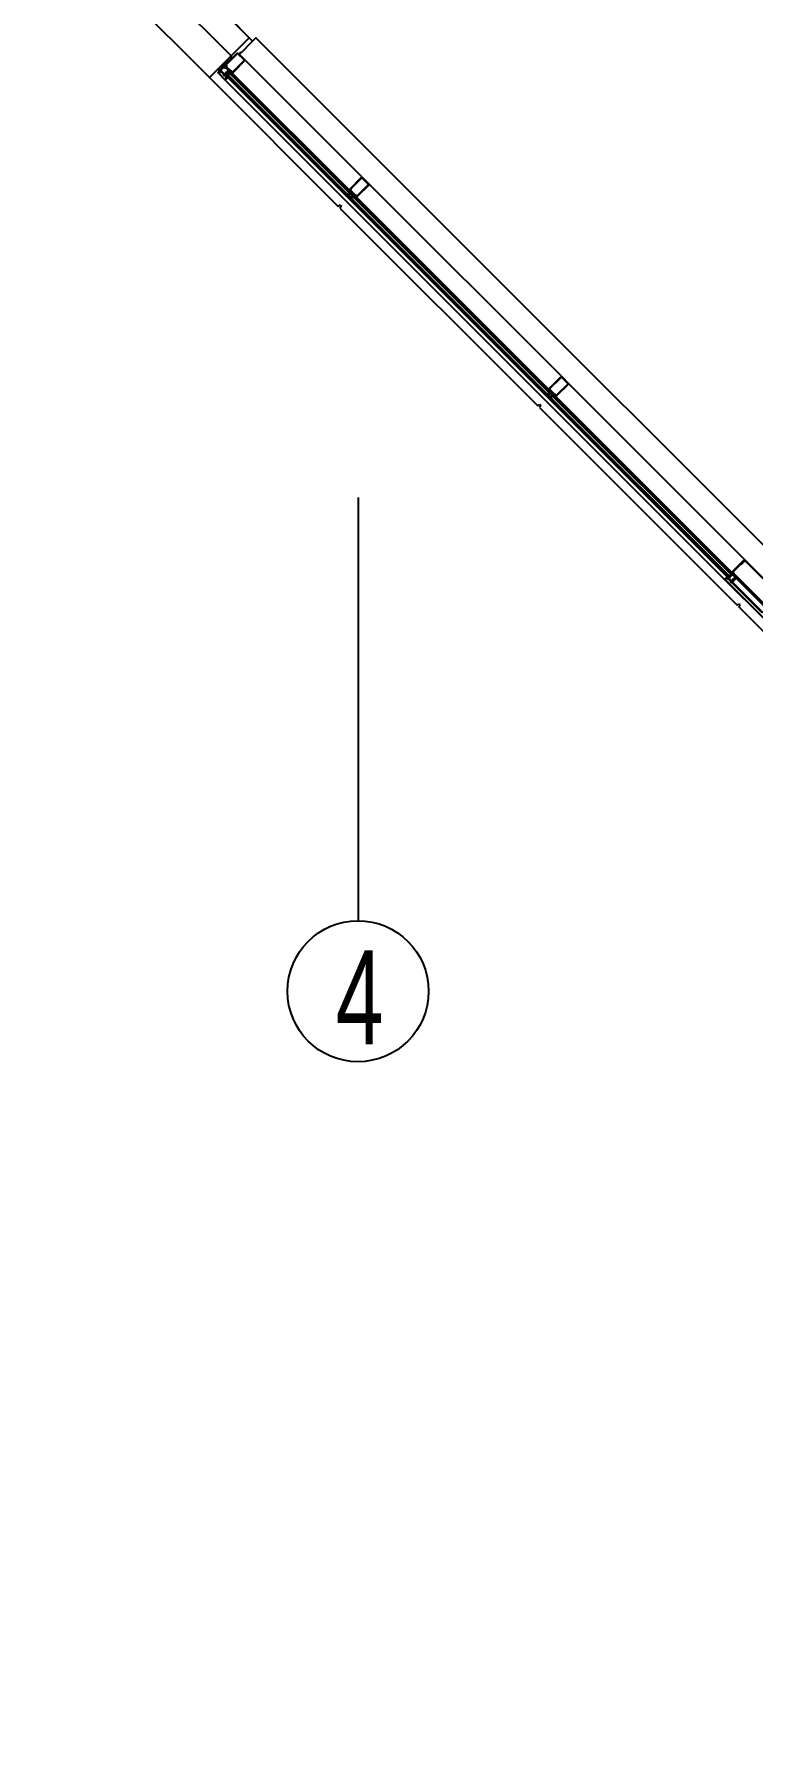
# Model space of a CAD drawing. Header units: inches. Extents: x -71 to 4528, y -885 to 4524.
# Drawn here: x 351.1 to 504, y 3.9 to 367.9 of the extents above; entities that cross this region are included whole.
import ezdxf

# ---------------------------------------------------------------- set-up
doc = ezdxf.new("R2010")
doc.units = ezdxf.units.IN
doc.header["$LTSCALE"] = 96
doc.header["$MEASUREMENT"] = 0
for name, color, linetype in [('A-Anno-Bldg', 7, 'Continuous'), ('A-Glaz-Exst', 53, 'Continuous'), ('A-Wall-Bldg', 235, 'Continuous')]:
    doc.layers.add(name, color=color, linetype=linetype)
doc.layers.add('Viewport', color=14, linetype='Continuous', plot=False)
doc.styles.add('XFINE_1-8', font='ARIALN.TTF', dxfattribs={"width": 0.8, "height": 10})

msp = doc.modelspace()

# ---------------------------------------------------------------- linework, layer by layer
at = {"layer": 'A-Anno-Bldg'}
msp.add_lwpolyline([(420, 269.31), (420, 179.29)], dxfattribs=at)
msp.add_circle((420, 164.29), 15, dxfattribs=at)
at = {"layer": 'A-Glaz-Exst'}
for p, q in [((394.32, 363.9), (394.4, 363.99)), ((394.4, 363.99), (396, 362.4)), ((390.5, 360.71), (390.49, 360.68)), ((390.49, 360.68), (390.49, 360.66)), ((390.49, 360.66), (390.49, 360.63)), ((390.49, 360.63), (390.49, 360.61)), ((390.49, 360.61), (390.5, 360.58)), ((390.51, 360.73), (390.5, 360.71)), ((390.5, 360.58), (390.5, 360.56)), ((390.5, 360.56), (390.51, 360.54)), ((390.52, 360.76), (390.51, 360.73)), ((390.51, 360.54), (390.52, 360.52)), ((390.53, 360.79), (390.52, 360.76)), ((390.52, 360.52), (390.53, 360.5)), ((390.54, 360.81), (390.53, 360.79)), ((390.53, 360.5), (390.55, 360.49)), ((390.56, 360.83), (390.54, 360.81)), ((390.55, 360.49), (390.56, 360.47)), ((390.57, 360.86), (390.56, 360.83)), ((390.56, 360.47), (390.58, 360.46)), ((390.59, 360.88), (390.57, 360.86)), ((390.58, 360.46), (390.6, 360.45)), ((390.61, 360.9), (390.59, 360.88)), ((390.6, 360.45), (390.62, 360.44)), ((390.63, 360.92), (390.61, 360.9)), ((390.62, 360.44), (390.65, 360.43)), ((390.66, 360.94), (390.63, 360.92)), ((390.65, 360.43), (390.67, 360.43)), ((390.68, 360.96), (390.66, 360.94)), ((390.67, 360.43), (390.69, 360.43)), ((390.7, 360.97), (390.68, 360.96)), ((390.69, 360.28), (391.53, 361.12)), ((390.69, 360.43), (390.72, 360.43)), ((390.73, 360.99), (390.7, 360.97)), ((390.72, 360.43), (390.74, 360.43)), ((390.75, 361), (390.73, 360.99)), ((390.74, 360.43), (390.77, 360.44)), ((390.78, 361.01), (390.75, 361)), ((390.77, 360.44), (390.8, 360.44)), ((390.81, 361.02), (390.78, 361.01)), ((390.8, 360.44), (390.82, 360.45)), ((390.8, 360.17), (390.95, 360.42)), ((390.83, 361.02), (390.81, 361.02)), ((390.82, 360.45), (390.85, 360.46)), ((390.86, 361.02), (390.83, 361.02)), ((392.27, 362.56), (390.85, 361.14)), ((390.85, 361.14), (392.62, 362.2)), ((390.85, 361.14), (391.2, 360.79)), ((390.85, 360.46), (390.87, 360.48)), ((390.88, 361.02), (390.86, 361.02)), ((390.87, 360.48), (390.9, 360.49)), ((390.91, 361.02), (390.88, 361.02)), ((390.9, 360.49), (390.92, 360.51)), ((390.93, 361.02), (390.91, 361.02)), ((390.92, 360.51), (390.94, 360.53)), ((390.95, 361.01), (390.93, 361.02)), ((390.94, 360.53), (390.96, 360.55)), ((390.97, 361), (390.95, 361.01)), ((390.95, 360.42), (391.49, 360.96)), ((390.96, 360.55), (390.98, 360.57)), ((390.99, 360.99), (390.97, 361)), ((390.98, 360.57), (391, 360.59)), ((391.01, 360.98), (390.99, 360.99)), ((391, 360.59), (391.02, 360.62)), ((391.03, 360.97), (391.01, 360.98)), ((391.02, 360.62), (391.04, 360.64)), ((391.04, 360.95), (391.03, 360.97)), ((391.05, 360.93), (391.04, 360.95)), ((391.04, 360.64), (391.05, 360.67)), ((391.06, 360.91), (391.05, 360.93)), ((391.05, 360.67), (391.06, 360.69)), ((391.07, 360.89), (391.06, 360.91)), ((391.06, 360.69), (391.07, 360.72)), ((391.08, 360.87), (391.07, 360.89)), ((391.07, 360.72), (391.08, 360.75)), ((391.08, 360.85), (391.08, 360.87)), ((391.09, 360.82), (391.08, 360.85)), ((391.08, 360.8), (391.09, 360.82)), ((391.08, 360.77), (391.08, 360.8)), ((391.08, 360.75), (391.08, 360.77)), ((391.49, 360.96), (391.51, 360.95)), ((391.49, 360.88), (391.64, 360.72)), ((391.65, 361), (391.53, 361.12)), ((391.55, 361.1), (391.68, 361.23)), ((391.64, 361.01), (391.55, 361.1)), ((391.67, 360.78), (391.55, 360.9)), ((391.62, 360.86), (391.58, 360.96)), ((391.58, 360.96), (391.6, 360.96)), ((391.6, 360.96), (391.63, 360.91)), ((391.71, 360.83), (391.62, 360.86)), ((391.63, 360.91), (391.64, 360.92)), ((391.66, 361.25), (391.83, 361.41)), ((391.68, 361.24), (391.66, 361.25)), ((391.68, 360.88), (391.67, 360.87)), ((391.67, 360.87), (391.72, 360.84)), ((391.72, 361.24), (391.68, 361.24)), ((391.68, 361.23), (392.08, 360.83)), ((391.72, 360.84), (391.71, 360.83)), ((391.72, 361.19), (391.72, 361.24)), ((391.73, 361.18), (391.72, 361.19)), ((391.77, 361.18), (391.73, 361.18)), ((391.75, 360.76), (391.77, 360.79)), ((391.77, 361.14), (391.77, 361.18)), ((391.78, 361.13), (391.77, 361.14)), ((391.86, 360.79), (391.77, 360.88)), ((391.89, 360.76), (391.77, 360.88)), ((391.77, 360.79), (391.82, 360.74)), ((394.32, 363.9), (391.83, 361.41)), ((391.83, 361.41), (392.06, 361.18)), ((391.83, 361.41), (391.94, 361.3)), ((391.94, 361.17), (391.88, 361.23)), ((392.08, 360.83), (391.89, 360.76)), ((391.91, 361.01), (391.9, 361.01)), ((391.95, 361.01), (391.91, 361.01)), ((391.94, 361.39), (394.38, 363.84)), ((392, 361.12), (391.94, 361.17)), ((391.95, 360.96), (391.95, 361.01)), ((391.96, 360.95), (391.95, 360.96)), ((392.01, 360.95), (391.96, 360.95)), ((392.01, 360.91), (392.01, 360.95)), ((392.02, 360.9), (392.01, 360.91)), ((392.51, 360.4), (392.02, 360.9)), ((392.04, 361.01), (393.01, 360.03)), ((392.25, 360.14), (392.51, 360.4)), ((392.62, 362.2), (392.27, 362.56)), ((392.39, 362.58), (392.38, 362.55)), ((392.38, 362.55), (392.38, 362.53)), ((392.38, 362.53), (392.39, 362.5)), ((392.4, 362.63), (392.39, 362.6)), ((392.39, 362.6), (392.39, 362.58)), ((392.39, 362.5), (392.39, 362.48)), ((392.39, 362.48), (392.4, 362.46)), ((392.41, 362.65), (392.4, 362.63)), ((392.4, 362.46), (392.4, 362.43)), ((392.4, 362.43), (392.41, 362.42)), ((392.42, 362.68), (392.41, 362.65)), ((392.41, 362.42), (392.43, 362.4)), ((392.43, 362.71), (392.42, 362.68)), ((392.45, 362.73), (392.43, 362.71)), ((392.43, 362.4), (392.44, 362.38)), ((392.44, 362.38), (392.46, 362.37)), ((392.47, 362.75), (392.45, 362.73)), ((392.46, 362.37), (392.48, 362.35)), ((392.48, 362.78), (392.47, 362.75)), ((392.5, 362.8), (392.48, 362.78)), ((392.48, 362.35), (392.5, 362.34)), ((392.53, 362.82), (392.5, 362.8)), ((392.5, 362.34), (392.52, 362.33)), ((392.52, 362.33), (392.54, 362.33)), ((392.55, 362.84), (392.53, 362.82)), ((392.54, 362.33), (392.56, 362.32)), ((392.57, 362.85), (392.55, 362.84)), ((392.56, 362.32), (392.59, 362.32)), ((392.6, 362.87), (392.57, 362.85)), ((392.59, 362.32), (392.61, 362.32)), ((392.62, 362.88), (392.6, 362.87)), ((392.61, 362.32), (392.64, 362.33)), ((392.65, 362.89), (392.62, 362.88)), ((392.64, 362.33), (392.66, 362.33)), ((392.67, 362.9), (392.65, 362.89)), ((392.66, 362.33), (392.69, 362.34)), ((392.7, 362.91), (392.67, 362.9)), ((392.69, 362.34), (392.72, 362.35)), ((392.73, 362.92), (392.7, 362.91)), ((392.72, 362.35), (392.74, 362.36)), ((392.75, 362.92), (392.73, 362.92)), ((392.74, 362.36), (392.77, 362.37)), ((392.78, 362.92), (392.75, 362.92)), ((392.77, 362.37), (392.79, 362.39)), ((392.8, 362.92), (392.78, 362.92)), ((392.79, 362.39), (392.81, 362.41)), ((392.82, 362.91), (392.8, 362.92)), ((392.81, 362.41), (392.84, 362.42)), ((392.85, 362.91), (392.82, 362.91)), ((392.84, 362.42), (392.86, 362.44)), ((392.87, 362.9), (392.85, 362.91)), ((392.86, 362.44), (392.88, 362.46)), ((392.89, 362.89), (392.87, 362.9)), ((392.88, 362.46), (392.9, 362.49)), ((392.9, 362.88), (392.89, 362.89)), ((392.92, 362.86), (392.9, 362.88)), ((392.9, 362.49), (392.91, 362.51)), ((392.91, 362.51), (392.93, 362.54)), ((392.94, 362.84), (392.92, 362.86)), ((392.93, 362.54), (392.94, 362.56)), ((392.95, 362.83), (392.94, 362.84)), ((392.94, 362.56), (392.95, 362.59)), ((392.96, 362.81), (392.95, 362.83)), ((392.95, 362.59), (392.96, 362.61)), ((392.97, 362.79), (392.96, 362.81)), ((392.96, 362.61), (392.97, 362.64)), ((392.97, 362.76), (392.97, 362.79)), ((392.98, 362.74), (392.97, 362.76)), ((392.97, 362.64), (392.98, 362.67)), ((392.98, 362.72), (392.98, 362.74)), ((392.98, 362.69), (392.98, 362.72)), ((392.98, 362.67), (392.98, 362.69)), ((396, 362.4), (393.26, 359.66)), ((393.4, 359.93), (395.84, 362.38)), ((395.84, 362.38), (394.32, 363.9)), ((394.38, 363.84), (394.32, 363.9)), ((420.83, 337.56), (396, 362.4)), ((388.39, 358.69), (415.79, 331.29)), ((390.16, 359.75), (390.69, 360.28)), ((391.75, 358.16), (390.16, 359.75)), ((390.35, 359.87), (390.24, 359.75)), ((390.24, 359.75), (391.76, 358.24)), ((390.42, 359.79), (390.35, 359.87)), ((390.54, 360.05), (390.39, 359.9)), ((390.39, 359.9), (390.46, 359.83)), ((390.54, 360.05), (390.48, 359.83)), ((390.48, 359.83), (390.52, 359.79)), ((390.52, 359.79), (390.76, 360.03)), ((390.58, 360.03), (390.54, 360.05)), ((390.58, 360.03), (390.54, 360.05)), ((390.71, 360.26), (390.58, 360.03)), ((390.71, 360.25), (390.58, 360.03)), ((390.69, 360.28), (390.71, 360.26)), ((390.69, 360.28), (390.71, 360.25)), ((390.76, 360.03), (391.19, 359.6)), ((391.28, 359.69), (390.8, 360.17)), ((391.19, 359.6), (391.24, 359.6)), ((391.24, 359.6), (391.24, 359.55)), ((391.24, 359.55), (391.56, 359.23)), ((391.65, 359.32), (391.33, 359.64)), ((391.36, 359.23), (391.43, 359.3)), ((391.6, 358.98), (391.36, 359.23)), ((391.41, 359.33), (391.44, 359.35)), ((391.7, 359.04), (391.41, 359.33)), ((391.42, 359.17), (391.49, 359.24)), ((391.44, 359.35), (391.73, 359.06)), ((391.53, 359.43), (391.61, 359.51)), ((391.64, 359.33), (391.53, 359.43)), ((391.54, 359.04), (391.62, 359.12)), ((391.56, 359.23), (391.6, 359.23)), ((391.6, 359.49), (392.07, 359.96)), ((391.62, 359.48), (391.6, 359.49)), ((391.6, 359.23), (391.6, 359.19)), ((391.6, 359.19), (391.87, 358.93)), ((391.68, 359.06), (391.6, 358.98)), ((391.62, 359.47), (391.63, 359.47)), ((392.05, 358.92), (391.69, 359.28)), ((391.81, 359.16), (391.7, 359.27)), ((391.73, 359.06), (391.7, 359.04)), ((391.98, 359.7), (391.75, 359.48)), ((392.28, 358.69), (391.75, 358.16)), ((391.75, 358.16), (497.99, 251.92)), ((391.76, 359.47), (391.78, 359.49)), ((391.76, 358.24), (391.87, 358.34)), ((391.78, 359.51), (391.79, 359.52)), ((391.79, 359.52), (391.9, 359.54)), ((391.87, 358.34), (391.8, 358.42)), ((391.88, 359.24), (391.81, 359.16)), ((391.83, 358.52), (391.81, 358.5)), ((391.81, 358.5), (391.85, 358.46)), ((391.82, 358.77), (391.93, 358.66)), ((391.92, 358.57), (391.83, 358.52)), ((391.84, 359.2), (392.72, 360.08)), ((392.85, 359.96), (391.84, 359.2)), ((391.86, 359.4), (391.84, 359.38)), ((391.84, 359.25), (391.85, 359.25)), ((391.96, 359.07), (391.84, 359.2)), ((391.84, 358.45), (391.91, 358.38)), ((391.85, 359.38), (392.08, 359.6)), ((391.87, 359.23), (391.85, 359.25)), ((391.85, 358.46), (391.87, 358.48)), ((392.33, 359.7), (391.87, 359.23)), ((391.87, 358.48), (392.06, 358.53)), ((391.89, 359.41), (391.88, 359.4)), ((391.92, 359.53), (391.89, 359.41)), ((391.91, 358.38), (392.06, 358.53)), ((392.08, 359.16), (391.95, 359.03)), ((391.95, 359.03), (392.04, 358.94)), ((392.06, 358.71), (391.95, 358.82)), ((391.96, 359.07), (392.72, 360.08)), ((392.85, 359.96), (391.96, 359.07)), ((392.11, 359.74), (391.98, 359.7)), ((392, 358.89), (391.99, 358.88)), ((391.99, 358.88), (392.02, 358.79)), ((392.03, 358.84), (392, 358.89)), ((392.02, 358.79), (392.12, 358.75)), ((392.04, 358.85), (392.03, 358.84)), ((392.03, 358.58), (392.26, 358.71)), ((392.03, 358.57), (392.23, 358.69)), ((392.06, 358.53), (392.03, 358.58)), ((392.06, 358.53), (392.03, 358.57)), ((392.07, 359.96), (392.1, 359.86)), ((392.24, 359.35), (392.07, 359.18)), ((392.07, 359.18), (417.87, 333.37)), ((392.07, 358.8), (392.08, 358.81)), ((392.12, 358.77), (392.07, 358.8)), ((392.08, 359.6), (392.11, 359.74)), ((392.49, 358.76), (392.08, 359.16)), ((392.1, 359.86), (392.27, 360.03)), ((392.12, 358.75), (392.12, 358.77)), ((392.15, 359.18), (417.87, 333.46)), ((392.23, 358.74), (392.16, 358.8)), ((392.17, 358.81), (392.29, 358.69)), ((392.2, 359.22), (417.92, 333.5)), ((392.4, 359.89), (392.23, 359.72)), ((392.23, 359.72), (392.33, 359.7)), ((392.23, 358.69), (392.23, 358.74)), ((418.05, 333.55), (392.24, 359.35)), ((392.24, 359.27), (417.96, 333.55)), ((392.27, 360.03), (392.25, 360.05)), ((392.26, 358.71), (392.28, 358.69)), ((392.27, 359.33), (392.62, 359.68)), ((392.52, 359.08), (392.27, 359.33)), ((392.29, 358.69), (392.49, 358.76)), ((498.66, 252.32), (392.29, 358.69)), ((392.63, 359.59), (392.36, 359.32)), ((392.36, 359.27), (392.51, 359.13)), ((392.42, 359.87), (392.4, 359.89)), ((392.66, 359.53), (392.43, 359.3)), ((392.78, 360.14), (392.51, 359.87)), ((392.57, 359.12), (392.52, 359.08)), ((392.56, 359.13), (392.58, 359.15)), ((392.59, 359.14), (392.57, 359.12)), ((392.58, 359.15), (392.59, 359.14)), ((392.77, 359.88), (392.6, 359.71)), ((392.6, 359.71), (418.4, 333.9)), ((392.62, 359.68), (392.88, 359.43)), ((392.68, 359.71), (418.4, 333.99)), ((392.82, 359.44), (392.68, 359.59)), ((392.72, 360.08), (392.85, 359.96)), ((392.73, 359.75), (418.45, 334.03)), ((418.58, 334.08), (392.77, 359.88)), ((392.77, 359.8), (418.49, 334.08)), ((392.91, 360), (392.78, 360.14)), ((392.79, 359.87), (392.92, 360)), ((393.19, 359.46), (392.79, 359.87)), ((392.81, 359.38), (392.82, 359.39)), ((392.83, 359.38), (392.81, 359.37)), ((392.81, 359.37), (392.81, 359.38)), ((392.88, 359.43), (392.83, 359.38)), ((392.96, 360), (392.91, 360)), ((392.92, 360), (393.01, 359.91)), ((392.96, 359.96), (392.96, 360)), ((392.97, 359.95), (392.96, 359.96)), ((393.01, 359.95), (392.97, 359.95)), ((393.01, 359.9), (393.01, 359.95)), ((393.02, 359.89), (393.01, 359.9)), ((393.05, 359.95), (393.06, 359.96)), ((393.1, 359.92), (393.05, 359.95)), ((393.06, 359.96), (393.16, 359.93)), ((393.09, 359.91), (393.1, 359.92)), ((393.18, 359.93), (393.12, 359.99)), ((393.15, 359.87), (393.14, 359.86)), ((393.15, 359.77), (393.14, 359.78)), ((393.14, 359.77), (393.25, 359.66)), ((393.18, 359.82), (393.15, 359.87)), ((393.19, 359.77), (393.15, 359.77)), ((393.16, 359.93), (393.19, 359.83)), ((393.23, 359.88), (393.18, 359.93)), ((393.19, 359.83), (393.18, 359.82)), ((393.19, 360.06), (393.31, 359.93)), ((393.19, 359.72), (393.19, 359.77)), ((393.2, 359.71), (393.19, 359.72)), ((393.25, 359.66), (393.19, 359.46)), ((393.24, 359.71), (393.2, 359.71)), ((393.24, 359.67), (393.24, 359.71)), ((393.26, 359.66), (393.24, 359.67)), ((418.09, 334.82), (393.25, 359.66)), ((418.09, 334.82), (420.83, 337.57)), ((418.27, 334.82), (420.83, 337.39)), ((422.24, 335.97), (419.68, 333.41)), ((422.42, 335.97), (419.68, 333.23)), ((420.83, 337.57), (422.42, 335.97)), ((420.83, 337.39), (422.24, 335.97)), ((463.26, 295.14), (422.42, 335.97)), ((415.79, 331.29), (416.19, 331.6)), ((416.45, 331.33), (416.14, 330.94)), ((416.19, 331.6), (416.45, 331.33)), ((417.79, 333.89), (417.75, 333.85)), ((417.75, 333.85), (418.01, 333.59)), ((417.81, 333.91), (417.79, 333.89)), ((417.8, 333.88), (417.82, 333.9)), ((417.95, 333.69), (417.8, 333.83)), ((417.82, 333.9), (417.81, 333.91)), ((417.87, 333.37), (418.05, 333.55)), ((418.2, 333.98), (417.97, 333.75)), ((418.26, 333.95), (418, 333.69)), ((418.01, 333.59), (418.36, 333.95)), ((418.06, 334.16), (418.04, 334.14)), ((418.04, 334.14), (418.05, 334.13)), ((418.05, 334.13), (418.07, 334.15)), ((418.1, 334.2), (418.06, 334.16)), ((418.68, 334.23), (418.09, 334.82)), ((418.36, 333.95), (418.1, 334.2)), ((418.12, 334.15), (418.26, 334)), ((418.12, 333.51), (418.13, 333.54)), ((418.12, 333.48), (418.12, 333.51)), ((418.12, 333.46), (418.12, 333.48)), ((418.13, 333.43), (418.12, 333.46)), ((418.13, 333.57), (418.14, 333.59)), ((418.13, 333.54), (418.13, 333.57)), ((418.13, 333.41), (418.13, 333.43)), ((418.14, 333.38), (418.13, 333.41)), ((418.14, 333.59), (418.15, 333.62)), ((418.15, 333.36), (418.14, 333.38)), ((418.15, 333.62), (418.16, 333.65)), ((418.17, 333.34), (418.15, 333.36)), ((418.16, 333.65), (418.18, 333.68)), ((418.18, 333.33), (418.17, 333.34)), ((418.18, 333.68), (418.19, 333.71)), ((418.2, 333.31), (418.18, 333.33)), ((418.19, 333.71), (418.21, 333.73)), ((418.22, 333.3), (418.2, 333.31)), ((418.34, 334.57), (418.21, 334.45)), ((418.21, 333.73), (418.23, 333.76)), ((418.24, 333.29), (418.22, 333.3)), ((418.23, 333.76), (418.26, 333.78)), ((418.23, 333.02), (418.4, 333.2)), ((418.23, 333.02), (460.3, 290.95)), ((418.26, 333.28), (418.24, 333.29)), ((418.26, 333.78), (418.28, 333.8)), ((418.29, 333.27), (418.26, 333.28)), ((418.38, 334.71), (418.27, 334.82)), ((418.28, 333.8), (418.31, 333.82)), ((418.31, 333.27), (418.29, 333.27)), ((418.31, 333.82), (418.33, 333.84)), ((418.34, 333.27), (418.31, 333.27)), ((418.31, 333.03), (460.3, 291.03)), ((418.33, 333.84), (418.36, 333.86)), ((418.37, 333.27), (418.34, 333.27)), ((418.36, 333.86), (418.39, 333.88)), ((418.36, 333.06), (460.34, 291.08)), ((418.39, 333.27), (418.37, 333.27)), ((418.45, 334.77), (418.38, 334.71)), ((418.39, 333.88), (418.42, 333.89)), ((418.42, 333.28), (418.39, 333.27)), ((418.4, 333.9), (418.58, 334.08)), ((460.48, 291.12), (418.4, 333.2)), ((418.4, 333.11), (460.39, 291.12)), ((418.42, 333.89), (418.44, 333.9)), ((418.45, 333.28), (418.42, 333.28)), ((418.44, 333.9), (418.47, 333.91)), ((418.45, 334.64), (418.51, 334.71)), ((419.5, 333.59), (418.45, 334.64)), ((418.45, 333.15), (418.8, 333.5)), ((418.48, 333.29), (418.45, 333.28)), ((418.7, 332.89), (418.45, 333.15)), ((418.47, 333.91), (418.5, 333.91)), ((418.51, 333.31), (418.48, 333.29)), ((418.5, 333.91), (418.53, 333.92)), ((418.53, 333.32), (418.51, 333.31)), ((418.53, 333.92), (418.56, 333.92)), ((418.56, 333.34), (418.53, 333.32)), ((418.81, 333.41), (418.54, 333.14)), ((418.54, 333.09), (418.69, 332.95)), ((418.6, 334.15), (418.56, 334.1)), ((418.56, 333.92), (418.58, 333.92)), ((418.59, 333.36), (418.56, 333.34)), ((418.58, 333.92), (418.61, 333.91)), ((418.61, 333.38), (418.59, 333.36)), ((418.67, 334.08), (418.6, 334.15)), ((418.61, 333.91), (418.63, 333.91)), ((418.64, 333.4), (418.61, 333.38)), ((418.84, 333.35), (418.61, 333.12)), ((418.63, 333.91), (418.65, 333.9)), ((418.64, 334.19), (418.68, 334.23)), ((418.71, 334.12), (418.64, 334.19)), ((418.66, 333.43), (418.64, 333.4)), ((418.65, 333.9), (418.68, 333.89)), ((418.68, 333.45), (418.66, 333.43)), ((418.71, 334.12), (418.67, 334.08)), ((418.68, 333.89), (418.69, 333.87)), ((418.7, 333.48), (418.68, 333.45)), ((418.69, 333.87), (418.71, 333.86)), ((418.72, 333.5), (418.7, 333.48)), ((418.75, 332.94), (418.7, 332.89)), ((418.75, 334.16), (418.71, 334.12)), ((418.71, 333.86), (418.73, 333.84)), ((418.73, 333.53), (418.72, 333.5)), ((418.73, 333.84), (418.74, 333.82)), ((418.74, 333.56), (418.73, 333.53)), ((418.74, 333.82), (418.75, 333.8)), ((418.75, 333.59), (418.74, 333.56)), ((418.74, 332.95), (418.76, 332.97)), ((419.01, 333.9), (418.75, 334.16)), ((418.75, 333.8), (418.76, 333.78)), ((418.76, 333.62), (418.75, 333.59)), ((418.77, 332.96), (418.75, 332.94)), ((418.76, 333.78), (418.77, 333.75)), ((418.76, 333.55), (418.93, 333.73)), ((418.77, 333.65), (418.76, 333.62)), ((418.76, 333.55), (460.83, 291.48)), ((418.76, 332.97), (418.77, 332.96)), ((418.77, 333.75), (418.77, 333.73)), ((418.77, 333.73), (418.77, 333.7)), ((418.77, 333.7), (418.77, 333.67)), ((418.77, 333.67), (418.77, 333.65)), ((418.8, 333.5), (419.06, 333.25)), ((418.84, 333.55), (460.83, 291.56)), ((419, 333.26), (418.86, 333.41)), ((418.9, 333.59), (460.87, 291.61)), ((418.97, 333.86), (418.93, 333.81)), ((418.93, 333.81), (419, 333.74)), ((461.01, 291.65), (418.93, 333.73)), ((418.93, 333.64), (460.92, 291.65)), ((419, 333.74), (418.96, 333.7)), ((418.97, 333.86), (419.01, 333.9)), ((419.04, 333.79), (418.97, 333.86)), ((418.99, 333.19), (419, 333.21)), ((419.01, 333.2), (418.99, 333.19)), ((418.99, 333.19), (418.99, 333.19)), ((419.06, 333.25), (419.01, 333.2)), ((419.09, 333.83), (419.04, 333.79)), ((419.68, 333.23), (419.09, 333.83)), ((419.43, 333.49), (419.3, 333.36)), ((419.56, 333.66), (419.5, 333.59)), ((419.56, 333.53), (419.63, 333.59)), ((419.68, 333.41), (419.56, 333.53)), ((460.52, 292.4), (419.68, 333.23)), ((416.14, 330.94), (458.22, 288.86)), ((460.52, 292.4), (463.26, 295.14)), ((460.69, 292.4), (463.26, 294.96)), ((463.26, 295.14), (464.85, 293.55)), ((463.26, 294.96), (464.67, 293.55)), ((460.22, 291.47), (460.18, 291.42)), ((460.18, 291.42), (460.43, 291.17)), ((460.24, 291.48), (460.22, 291.47)), ((460.23, 291.46), (460.25, 291.48)), ((460.37, 291.26), (460.23, 291.41)), ((460.25, 291.48), (460.24, 291.48)), ((460.63, 291.55), (460.4, 291.32)), ((460.69, 291.53), (460.42, 291.26)), ((460.43, 291.17), (460.79, 291.52)), ((460.49, 291.73), (460.47, 291.71)), ((460.47, 291.71), (460.48, 291.71)), ((460.48, 291.71), (460.49, 291.72)), ((460.53, 291.78), (460.49, 291.73)), ((461.11, 291.8), (460.52, 292.4)), ((460.79, 291.52), (460.53, 291.78)), ((460.54, 291.72), (460.69, 291.58)), ((460.57, 291.17), (460.58, 291.2)), ((460.58, 291.2), (460.59, 291.22)), ((460.59, 291.22), (460.6, 291.25)), ((460.6, 291.25), (460.62, 291.28)), ((460.62, 291.28), (460.64, 291.31)), ((460.77, 292.15), (460.64, 292.02)), ((460.64, 291.31), (460.66, 291.33)), ((460.66, 291.33), (460.68, 291.35)), ((460.68, 291.35), (460.71, 291.38)), ((460.81, 292.28), (460.69, 292.4)), ((460.71, 291.38), (460.73, 291.4)), ((460.73, 291.4), (460.76, 291.42)), ((460.76, 291.42), (460.79, 291.43)), ((460.79, 291.43), (460.81, 291.45)), ((460.87, 292.35), (460.81, 292.28)), ((460.81, 291.45), (460.84, 291.46)), ((460.83, 291.48), (461.01, 291.65)), ((460.84, 291.46), (460.87, 291.47)), ((460.87, 292.22), (460.94, 292.28)), ((461.92, 291.17), (460.87, 292.22)), ((460.87, 291.47), (460.9, 291.48)), ((460.9, 291.48), (460.93, 291.49)), ((460.93, 291.49), (460.95, 291.49)), ((460.95, 291.49), (460.98, 291.49)), ((461.02, 291.72), (460.98, 291.68)), ((460.98, 291.49), (461.01, 291.49)), ((461.01, 291.49), (461.03, 291.49)), ((461.1, 291.65), (461.02, 291.72)), ((461.03, 291.49), (461.06, 291.48)), ((461.06, 291.48), (461.08, 291.47)), ((461.07, 291.76), (461.11, 291.8)), ((461.14, 291.69), (461.07, 291.76)), ((461.08, 291.47), (461.1, 291.46)), ((461.14, 291.69), (461.1, 291.65)), ((461.1, 291.46), (461.12, 291.45)), ((461.12, 291.45), (461.14, 291.43)), ((461.18, 291.73), (461.14, 291.69)), ((461.14, 291.43), (461.15, 291.41)), ((461.15, 291.41), (461.17, 291.39)), ((461.17, 291.39), (461.18, 291.37)), ((461.44, 291.47), (461.18, 291.73)), ((461.18, 291.37), (461.19, 291.35)), ((461.18, 291.12), (461.36, 291.3)), ((461.19, 291.19), (461.18, 291.16)), ((461.19, 291.35), (461.19, 291.33)), ((461.19, 291.33), (461.2, 291.3)), ((461.2, 291.25), (461.19, 291.22)), ((461.19, 291.22), (461.19, 291.19)), ((461.2, 291.3), (461.2, 291.27)), ((461.2, 291.27), (461.2, 291.25)), ((461.4, 291.43), (461.36, 291.39)), ((461.36, 291.39), (461.43, 291.32)), ((499.75, 252.91), (461.36, 291.3)), ((461.36, 291.21), (499.66, 252.9)), ((461.43, 291.32), (461.39, 291.27)), ((461.4, 291.43), (461.44, 291.47)), ((461.47, 291.36), (461.4, 291.43)), ((461.51, 291.4), (461.47, 291.36)), ((462.11, 290.81), (461.51, 291.4)), ((461.99, 291.23), (461.92, 291.17)), ((464.67, 293.55), (462.11, 290.98)), ((464.85, 293.55), (462.11, 290.81)), ((502.23, 256.16), (464.85, 293.55)), ((458.22, 288.86), (458.61, 289.17)), ((458.88, 288.91), (458.57, 288.51)), ((458.57, 288.51), (500.64, 246.44)), ((458.61, 289.17), (458.88, 288.91)), ((460.3, 290.95), (460.48, 291.12)), ((460.55, 291.11), (460.56, 291.14)), ((460.55, 291.08), (460.55, 291.11)), ((460.55, 291.06), (460.55, 291.08)), ((460.55, 291.03), (460.55, 291.06)), ((460.55, 291), (460.55, 291.03)), ((460.56, 290.98), (460.55, 291)), ((460.56, 291.14), (460.57, 291.17)), ((460.57, 290.96), (460.56, 290.98)), ((460.58, 290.94), (460.57, 290.96)), ((460.59, 290.92), (460.58, 290.94)), ((460.61, 290.9), (460.59, 290.92)), ((460.63, 290.88), (460.61, 290.9)), ((460.65, 290.87), (460.63, 290.88)), ((460.67, 290.86), (460.65, 290.87)), ((460.65, 290.59), (460.83, 290.77)), ((460.65, 290.59), (499.04, 252.2)), ((460.69, 290.85), (460.67, 290.86)), ((460.71, 290.84), (460.69, 290.85)), ((460.74, 290.84), (460.71, 290.84)), ((460.77, 290.84), (460.74, 290.84)), ((460.74, 290.59), (499.05, 252.29)), ((460.79, 290.84), (460.77, 290.84)), ((460.82, 290.84), (460.79, 290.84)), ((460.79, 290.64), (499.09, 252.33)), ((460.85, 290.85), (460.82, 290.84)), ((499.22, 252.38), (460.83, 290.77)), ((460.83, 290.68), (499.13, 252.37)), ((460.88, 290.86), (460.85, 290.85)), ((460.87, 290.72), (461.23, 291.08)), ((461.13, 290.47), (460.87, 290.72)), ((460.9, 290.87), (460.88, 290.86)), ((460.93, 290.88), (460.9, 290.87)), ((460.96, 290.9), (460.93, 290.88)), ((460.99, 290.91), (460.96, 290.9)), ((461.24, 290.98), (460.97, 290.72)), ((460.97, 290.67), (461.12, 290.52)), ((461.01, 290.93), (460.99, 290.91)), ((461.04, 290.95), (461.01, 290.93)), ((461.26, 290.92), (461.03, 290.69)), ((461.06, 290.98), (461.04, 290.95)), ((461.09, 291), (461.06, 290.98)), ((461.11, 291.02), (461.09, 291)), ((461.12, 291.05), (461.11, 291.02)), ((461.14, 291.08), (461.12, 291.05)), ((461.17, 290.51), (461.13, 290.47)), ((461.16, 291.11), (461.14, 291.08)), ((461.17, 291.13), (461.16, 291.11)), ((461.18, 291.16), (461.17, 291.13)), ((461.17, 290.52), (461.18, 290.54)), ((461.19, 290.53), (461.17, 290.51)), ((461.18, 291.12), (499.57, 252.73)), ((461.18, 290.54), (461.19, 290.53)), ((461.23, 291.08), (461.48, 290.82)), ((461.27, 291.12), (499.58, 252.82)), ((461.43, 290.84), (461.29, 290.98)), ((461.32, 291.17), (499.62, 252.86)), ((461.41, 290.77), (461.43, 290.79)), ((461.42, 290.76), (461.41, 290.77)), ((461.44, 290.78), (461.42, 290.76)), ((461.48, 290.82), (461.44, 290.78)), ((461.85, 291.06), (461.73, 290.93)), ((461.99, 291.1), (462.06, 291.17)), ((462.11, 290.98), (461.99, 291.1)), ((499.49, 253.42), (462.11, 290.81)), ((501.53, 255.46), (499.5, 253.43)), ((501.5, 255.25), (499.78, 253.53)), ((502.23, 256.16), (501.53, 255.45)), ((501.53, 255.46), (501.62, 255.37)), ((501.53, 255.45), (501.57, 255.41)), ((501.62, 255.37), (502.11, 255.86)), ((501.66, 255.41), (502.23, 255.98)), ((502.24, 255.81), (501.71, 255.28)), ((502.2, 255.86), (502.24, 255.81)), ((510.72, 247.67), (502.23, 256.16)), ((502.23, 255.98), (510.54, 247.67)), ((497.99, 251.92), (498.52, 252.45)), ((506.48, 243.43), (497.99, 251.92)), ((498.18, 252.04), (498.07, 251.92)), ((498.07, 251.92), (506.49, 243.51)), ((498.25, 251.96), (498.18, 252.04)), ((498.37, 252.22), (498.22, 252.07)), ((498.22, 252.07), (498.29, 252)), ((498.31, 252.05), (498.37, 252.22)), ((498.37, 251.99), (498.31, 252.05)), ((498.41, 252.2), (498.37, 252.22)), ((498.37, 252.22), (498.41, 252.19)), ((498.43, 252.1), (498.37, 251.99)), ((498.54, 252.42), (498.41, 252.2)), ((498.41, 252.19), (498.53, 252.39)), ((498.52, 252.45), (498.54, 252.42)), ((498.53, 252.46), (498.6, 252.66)), ((498.65, 252.34), (498.53, 252.46)), ((498.53, 252.39), (498.58, 252.39)), ((498.62, 252.02), (498.53, 252.11)), ((498.54, 252.23), (498.66, 252.12)), ((498.58, 252.39), (498.59, 252.38)), ((498.59, 252.38), (498.59, 252.34)), ((498.59, 252.34), (498.63, 252.34)), ((498.59, 252.28), (498.61, 252.29)), ((498.63, 252.18), (498.59, 252.28)), ((498.6, 252.66), (499, 252.25)), ((498.61, 252.29), (498.64, 252.24)), ((498.63, 252.34), (498.64, 252.33)), ((498.72, 252.15), (498.63, 252.18)), ((498.64, 252.24), (498.65, 252.25)), ((498.69, 252.21), (498.68, 252.2)), ((498.68, 252.2), (498.73, 252.17)), ((498.73, 252.17), (498.72, 252.15)), ((499.29, 251.5), (498.74, 252.05)), ((498.76, 252.21), (498.76, 252.21)), ((498.76, 252.21), (498.76, 252.16)), ((498.76, 252.16), (498.81, 252.16)), ((498.87, 252.12), (498.78, 252.21)), ((498.81, 252.16), (498.82, 252.15)), ((498.82, 252.15), (498.82, 252.11)), ((498.82, 252.11), (498.86, 252.11)), ((498.86, 252.11), (499.38, 251.59)), ((499, 252.25), (498.87, 252.12)), ((498.94, 252.75), (498.89, 252.71)), ((498.89, 252.71), (499.15, 252.45)), ((498.95, 252.77), (498.94, 252.75)), ((498.94, 252.74), (498.96, 252.76)), ((499.09, 252.55), (498.94, 252.69)), ((498.96, 252.76), (498.95, 252.77)), ((499.04, 252.2), (499.22, 252.38)), ((499.34, 252.84), (499.11, 252.61)), ((499.4, 252.81), (499.14, 252.55)), ((499.15, 252.45), (499.5, 252.8)), ((499.2, 253.02), (499.18, 253)), ((499.18, 253), (499.19, 252.99)), ((499.19, 252.99), (499.21, 253.01)), ((499.27, 251.48), (499.19, 251.4)), ((499.19, 251.4), (499.43, 251.16)), ((499.24, 253.06), (499.2, 253.02)), ((499.5, 252.8), (499.24, 253.06)), ((499.27, 251.53), (499.24, 251.5)), ((499.24, 251.5), (499.53, 251.21)), ((499.25, 251.34), (499.33, 251.42)), ((499.26, 253.01), (499.4, 252.86)), ((499.56, 251.24), (499.27, 251.53)), ((499.34, 251.5), (499.29, 251.5)), ((499.5, 253.42), (499.31, 253.36)), ((499.31, 253.36), (499.71, 252.96)), ((499.34, 251.45), (499.34, 251.5)), ((506.01, 244.78), (499.34, 251.45)), ((499.45, 251.68), (499.37, 251.61)), ((499.37, 251.61), (499.48, 251.5)), ((499.37, 251.22), (499.45, 251.29)), ((499.43, 251.54), (506.1, 244.87)), ((499.43, 251.16), (499.51, 251.23)), ((499.44, 251.67), (499.91, 252.14)), ((499.46, 251.66), (499.44, 251.67)), ((499.46, 251.64), (499.46, 251.65)), ((499.62, 253.31), (499.5, 253.43)), ((499.61, 253.31), (499.5, 253.42)), ((499.53, 251.44), (499.64, 251.33)), ((499.53, 251.21), (499.56, 251.24)), ((499.57, 252.73), (499.75, 252.91)), ((499.82, 251.88), (499.59, 251.66)), ((499.61, 251.66), (499.59, 251.64)), ((499.62, 251.69), (499.61, 251.68)), ((499.73, 251.72), (499.62, 251.69)), ((499.64, 251.33), (499.72, 251.41)), ((499.67, 253.36), (499.66, 253.35)), ((499.66, 253.35), (499.71, 253.32)), ((499.77, 253.33), (499.67, 253.36)), ((499.68, 251.56), (499.7, 251.58)), ((499.68, 251.42), (499.68, 251.43)), ((499.69, 251.56), (499.92, 251.78)), ((499.71, 251.41), (499.69, 251.42)), ((499.71, 253.32), (499.7, 253.31)), ((499.71, 252.96), (499.83, 253.08)), ((500.17, 251.87), (499.71, 251.41)), ((499.84, 253.29), (499.72, 253.41)), ((499.72, 251.58), (499.73, 251.59)), ((499.73, 251.59), (499.75, 251.7)), ((500.35, 252.58), (499.74, 253.19)), ((499.75, 253.26), (499.76, 253.27)), ((499.83, 253.08), (499.75, 253.17)), ((499.76, 253.27), (499.79, 253.22)), ((499.8, 253.23), (499.77, 253.33)), ((499.78, 253.53), (499.96, 253.35)), ((499.79, 253.22), (499.8, 253.23)), ((499.95, 251.92), (499.82, 251.88)), ((499.91, 252.14), (499.94, 252.04)), ((499.92, 251.78), (499.95, 251.92)), ((499.94, 252.04), (500.11, 252.21)), ((499.96, 253.17), (499.95, 253.16)), ((499.95, 253.16), (507.72, 245.38)), ((500.24, 252.07), (500.07, 251.9)), ((500.07, 251.9), (500.17, 251.87)), ((500.08, 252.32), (500.35, 252.58)), ((500.11, 252.21), (500.08, 252.23)), ((500.26, 252.05), (500.24, 252.07)), ((500.62, 252.32), (500.35, 252.05)), ((506.88, 246.05), (500.62, 252.32)), ((500.64, 246.44), (501.04, 246.75)), ((501, 246.08), (501.31, 246.48)), ((543.07, 204.01), (501, 246.08)), ((501.04, 246.75), (501.17, 246.61)), ((501.31, 246.48), (501.17, 246.61))]:
    msp.add_line(p, q, dxfattribs=at)
for centre, radius, start, end in [((395.02, 363.73), 0.276, 69.9, 200.1), ((390.18, 360.12), 0.333, 356.425, 93.575), ((391.64, 360.88), 0.155, 153.1985, 180.2318), ((391.64, 360.87), 0.093, 92.4639, 165.3306), ((391.59, 360.97), 0.0621, 315, 45), ((391.64, 360.99), 0.0182, 273.194, 45.694), ((391.64, 360.87), 0.156, 270.4234, 315.1067), ((391.64, 360.87), 0.093, 284.6695, 357.5361), ((391.73, 360.83), 0.0621, 45, 135), ((391.75, 360.87), 0.0182, 44.306, 176.806), ((391.8, 361.14), 0.0178, 225.3613, 356.9613), ((391.91, 361.14), 0.0927, 103.2242, 176.1242), ((391.84, 360.76), 0.0311, 225, 315), ((391.84, 360.76), 0.0311, 315, 45), ((391.91, 361.03), 0.0183, 93.644, 225.244), ((391.91, 361.14), 0.0928, 273.1607, 346.0607), ((391.98, 361.35), 0.0621, 135, 225), ((391.91, 361.14), 0.186, 315.7228, 346.6062), ((392, 361.12), 0.093, 346.1658, 44.8824), ((393.33, 363.27), 0.333, 176.425, 273.575), ((390.44, 359.81), 0.0249, 225, 315), ((390.44, 359.81), 0.0249, 315, 45), ((391.3, 359.67), 0.0307, 315.6438, 135.6437), ((391.65, 359.5), 0.039, 166.4157, 223.8324), ((391.69, 359.54), 0.0932, 225, 315), ((391.69, 359.54), 0.0932, 225, 315), ((391.67, 359.3), 0.0401, 315, 135), ((391.67, 359.3), 0.0311, 315, 135), ((391.79, 359.5), 0.0152, 135, 225), ((391.82, 358.43), 0.0249, 135, 225), ((391.82, 358.43), 0.0249, 45, 135), ((391.92, 359.31), 0.0932, 135, 225), ((391.91, 359.32), 0.0932, 135, 225), ((392.04, 358.8), 0.219, 143.5541, 187.2041), ((391.88, 359.28), 0.0383, 224.3009, 281.7175), ((391.87, 359.42), 0.0152, 225, 315), ((391.9, 359.53), 0.0152, 346.4352, 100.4685), ((391.89, 358.62), 0.0621, 300.0931, 45.0931), ((392.04, 358.8), 0.093, 92.4639, 165.3306), ((392, 358.9), 0.0621, 315, 45), ((392.04, 358.91), 0.0177, 272.5887, 45.0887), ((392.04, 358.8), 0.093, 284.6695, 357.5361), ((392.13, 358.76), 0.0621, 45, 135), ((392.15, 358.79), 0.0182, 44.306, 176.806), ((392.29, 360.09), 0.0621, 135, 225), ((392.39, 359.3), 0.0352, 135, 225), ((392.38, 359.34), 0.0606, 243.4373, 315.4873), ((392.47, 359.92), 0.0621, 225, 315), ((392.53, 359.15), 0.0345, 225, 315), ((392.65, 359.56), 0.0352, 45, 135), ((392.61, 359.57), 0.0605, 315.2887, 27.3386), ((392.8, 359.42), 0.0352, 315, 45), ((393.14, 359.9), 0.186, 104.1628, 135.0461), ((393.05, 359.95), 0.0621, 225, 315), ((393.03, 359.91), 0.0176, 223.7367, 355.3367), ((393.14, 359.9), 0.0933, 103.5506, 176.4506), ((393.12, 359.99), 0.093, 45.1176, 103.8342), ((393.18, 359.82), 0.0615, 135, 225), ((393.15, 359.79), 0.0183, 93.644, 225.244), ((393.14, 359.9), 0.0928, 273.1607, 346.0607), ((393.35, 359.98), 0.0621, 225, 315), ((417.83, 333.86), 0.0345, 135, 225), ((417.88, 333.03), 0.343, 358.1917, 91.8083), ((418.01, 333.71), 0.0606, 134.5127, 206.5627), ((417.97, 333.71), 0.0352, 225, 315), ((417.99, 334.8), 0.105, 256.2583, 13.7417), ((418.09, 334.12), 0.0352, 45, 135), ((418.24, 333.94), 0.0606, 63.4373, 135.4873), ((418.24, 333.98), 0.0352, 315, 45), ((418.48, 334.74), 0.047, 45, 135), ((418.48, 334.74), 0.0463, 315, 45), ((418.57, 333.12), 0.0352, 135, 225), ((418.56, 333.16), 0.0598, 243.5681, 315.6181), ((418.71, 332.97), 0.0345, 225, 315), ((418.83, 333.38), 0.0352, 45, 135), ((418.79, 333.39), 0.0605, 315.2887, 27.3386), ((418.98, 333.24), 0.0345, 315, 45), ((419.65, 333.13), 0.105, 76.2583, 193.7417), ((419.6, 333.63), 0.0463, 45, 135), ((419.6, 333.62), 0.047, 315, 45), ((460.25, 291.43), 0.0352, 135, 225), ((460.4, 291.29), 0.0345, 225, 315), ((460.44, 291.28), 0.0596, 135.1682, 207.2182), ((460.41, 292.37), 0.105, 256.0371, 13.5204), ((460.52, 291.7), 0.0345, 45, 135), ((460.67, 291.51), 0.0596, 62.7818, 134.8318), ((460.66, 291.55), 0.0345, 315, 45), ((460.91, 292.31), 0.0463, 45, 135), ((460.91, 292.31), 0.0463, 315, 45), ((462.02, 291.2), 0.047, 45, 135), ((462.02, 291.2), 0.0463, 315, 45), ((460.31, 290.6), 0.343, 358.1917, 91.8083), ((461, 290.69), 0.0352, 135, 225), ((460.99, 290.73), 0.0605, 242.6614, 314.7114), ((461.14, 290.55), 0.0352, 225, 315), ((461.26, 290.96), 0.0352, 45, 135), ((461.22, 290.96), 0.0598, 314.3819, 26.4319), ((461.41, 290.81), 0.0352, 315, 45), ((462.08, 290.71), 0.105, 76.0371, 193.5205), ((501.44, 256.31), 1.07, 273.083, 284.4496), ((501.62, 255.45), 0.0621, 225, 315), ((502.15, 255.81), 0.0621, 45, 135), ((498.27, 251.98), 0.0249, 225, 315), ((498.27, 251.98), 0.0249, 315, 45), ((498.48, 252.07), 0.0621, 44.9069, 149.9069), ((498.63, 252.21), 0.093, 92.4639, 165.3306), ((498.63, 252.21), 0.186, 266.1476, 304.9976), ((498.63, 252.32), 0.0179, 270.999, 43.499), ((498.6, 252.3), 0.0621, 315, 45), ((498.63, 252.21), 0.093, 284.6695, 357.5361), ((498.74, 252.16), 0.0621, 45, 135), ((498.74, 252.2), 0.0177, 44.9113, 177.4113), ((498.97, 252.72), 0.0352, 135, 225), ((499.15, 252.57), 0.0598, 134.3819, 206.4319), ((499.11, 252.57), 0.0352, 225, 315), ((499.23, 252.98), 0.0352, 45, 135), ((499.38, 252.8), 0.0605, 62.6614, 134.7114), ((499.41, 251.56), 0.0311, 315, 135), ((499.38, 252.84), 0.0345, 315, 45), ((499.48, 251.68), 0.0392, 167.8487, 225.2654), ((499.52, 251.72), 0.0925, 225, 315), ((499.53, 251.71), 0.0932, 225, 315), ((499.51, 251.47), 0.0397, 315.4982, 135.4982), ((499.66, 253.35), 0.0621, 225, 315), ((499.62, 251.67), 0.0152, 135, 225), ((499.64, 253.32), 0.0177, 224.9113, 357.4113), ((499.75, 253.32), 0.0935, 104.2773, 177.1439), ((499.74, 251.49), 0.0932, 135, 225), ((499.76, 251.49), 0.0932, 135, 225), ((499.71, 251.45), 0.0392, 224.7346, 282.1513), ((499.71, 251.59), 0.0152, 225, 315), ((499.79, 253.22), 0.0621, 135, 225), ((499.75, 253.21), 0.0182, 93.194, 225.694), ((499.74, 251.7), 0.0148, 347.9833, 102.0167), ((499.75, 253.32), 0.093, 272.4639, 345.3306), ((499.87, 253.26), 0.125, 315, 45), ((500.13, 252.27), 0.0621, 135, 225), ((500.31, 252.09), 0.0621, 225, 315)]:
    msp.add_arc(centre, radius, start, end, dxfattribs=at)
at = {"layer": 'A-Wall-Bldg'}
for p, q in [((392.99, 363.29), (363.29, 392.98)), ((358.69, 388.39), (388.39, 358.69)), ((395.11, 363.99), (397.58, 366.46)), ((388.39, 358.69), (392.99, 363.29))]:
    msp.add_line(p, q, dxfattribs=at)
msp.add_lwpolyline([(765.37, 51.99), (757.99, 51.99), (757.99, 52.99), (712.46, 52.99), (398.29, 367.16), (397.58, 366.46), (392.36, 371.67), (419.67, 398.98), (398.98, 419.66), (371.68, 392.36), (366.46, 397.58), (367.17, 398.28), (16.89, 748.56), (15.9, 747.57), (10.04, 753.44), (34.63, 753.44), (34.66, 782.69), (11.99, 782.69), (11.99, 790.06), (12.99, 790.06), (12.99, 1118)], dxfattribs=at)
at = {"layer": 'Viewport'}
msp.add_lwpolyline([(3.95, 1119), (3.95, 789.06), (11.99, 789.06), (11.99, 751.96), (15.03, 749), (9.35, 743.31), (361.48, 391.18), (367.17, 396.87), (396.87, 367.17), (391.18, 361.48), (708.71, 43.95), (758.99, 43.95), (758.99, 51.99), (805.97, 51.99), (809.47, 48.48), (803.79, 42.79), (842.64, 3.95), (1119.01, 3.95), (1119.01, 11.99), (1161, 11.99), (1161, 3.95), (1479, 3.95)], dxfattribs=at)

# ---------------------------------------------------------------- texts
at = {"layer": 'A-Anno-Bldg', "insert": (404.42, 153.01), "char_height": 20, "attachment_point": 7, "style": 'XFINE_1-8'}
msp.add_mtext_dynamic_manual_height_columns('\\pi10.839;4', width=30.758, gutter_width=50, heights=[0], dxfattribs=at)

doc.saveas('drawing.dxf')
